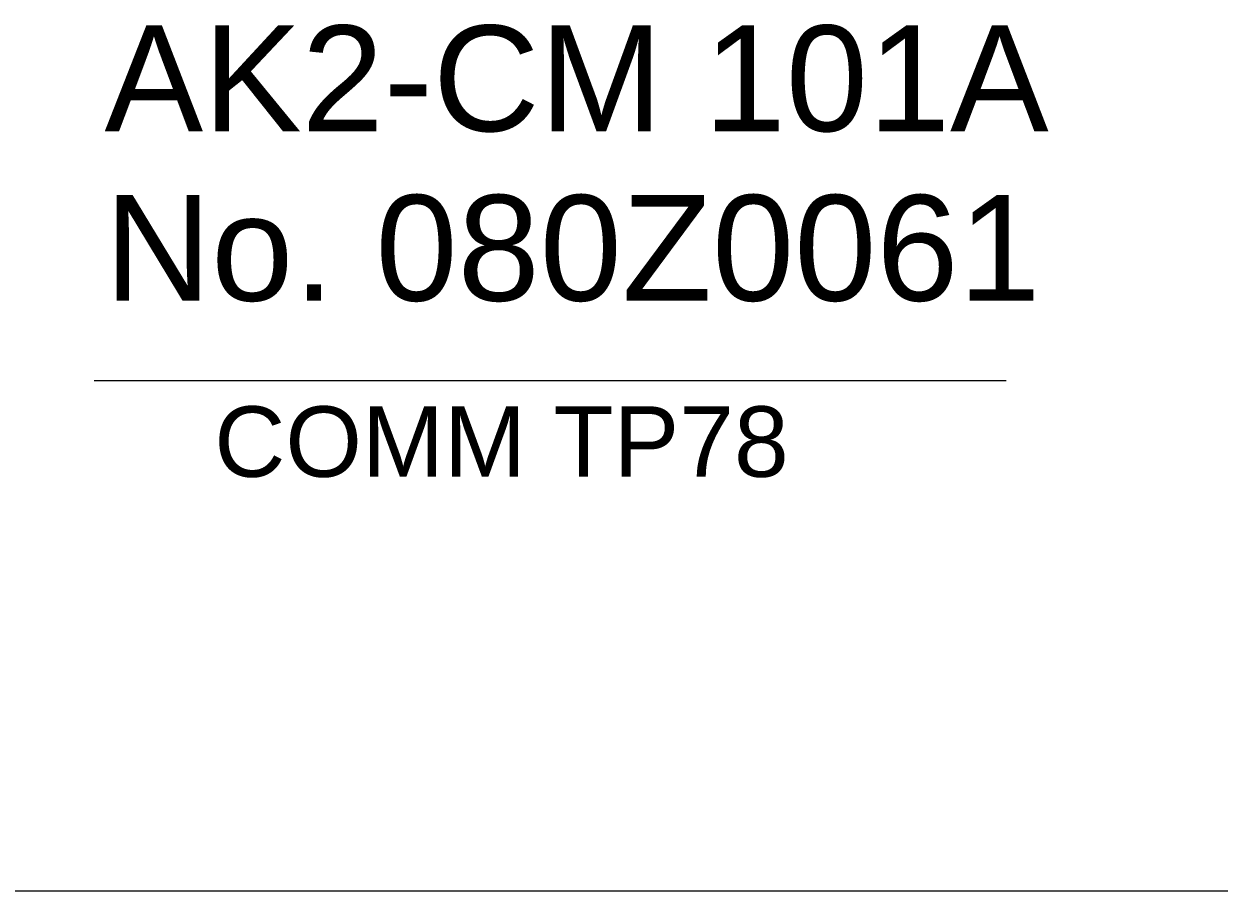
# Model space of a CAD drawing. Header units: inches. Extents: x 75782 to 87231, y -34126 to -18655.
# Drawn here: x 77010.21 to 77045.99, y -26074.34 to -26048.38 of the extents above; entities that cross this region are included whole.
import ezdxf

# ---------------------------------------------------------------- set-up
doc = ezdxf.new("R2010")
doc.units = ezdxf.units.IN
doc.header["$MEASUREMENT"] = 0
doc.layers.add('COMPONENTES', color=251, linetype='Continuous', lineweight=18)
doc.styles.add('ARIAL', font='arial.ttf')

# ---------------------------------------------------------------- blocks, each defined once
blk = doc.blocks.new('AK2-CM')
at = {"linetype": 'Continuous'}
for p, q in [((32124.202, 22422.815), (32178.812, 22422.815)), ((32124.202, 22422.815), (32178.812, 22422.815)), ((32251.845, 22392.244), (32021.233, 22392.244)), ((32251.845, 22392.244), (32021.233, 22392.244))]:
    blk.add_line(p, q, dxfattribs=at)
at = {"linetype": 'Continuous', "attachment_point": 1, "style": 'ARIAL'}
for s, insert, char_height, width in [('AK2-CM 101A', (32124.828, 22444.08), 6.33063, 292.13059), ('AK2-CM 101A', (32124.828, 22444.08), 6.33063, 292.13059), ('No. 080Z0061', (32124.828, 22433.926), 6.33063, 292.13059), ('No. 080Z0061', (32124.828, 22433.926), 6.33063, 292.13059), ('COMM TP78', (32131.397, 22421.273), 4.2204, 53.13287)]:
    blk.add_mtext(s, dxfattribs=dict(at, insert=insert, char_height=char_height, width=width))

msp = doc.modelspace()

# ---------------------------------------------------------------- block references
at = {"layer": 'COMPONENTES', "xscale": 0.5, "yscale": 0.5, "zscale": 0.5}
msp.add_blockref('AK2-CM', (60950.21, -37270.463), dxfattribs=at)

doc.saveas('drawing.dxf')
